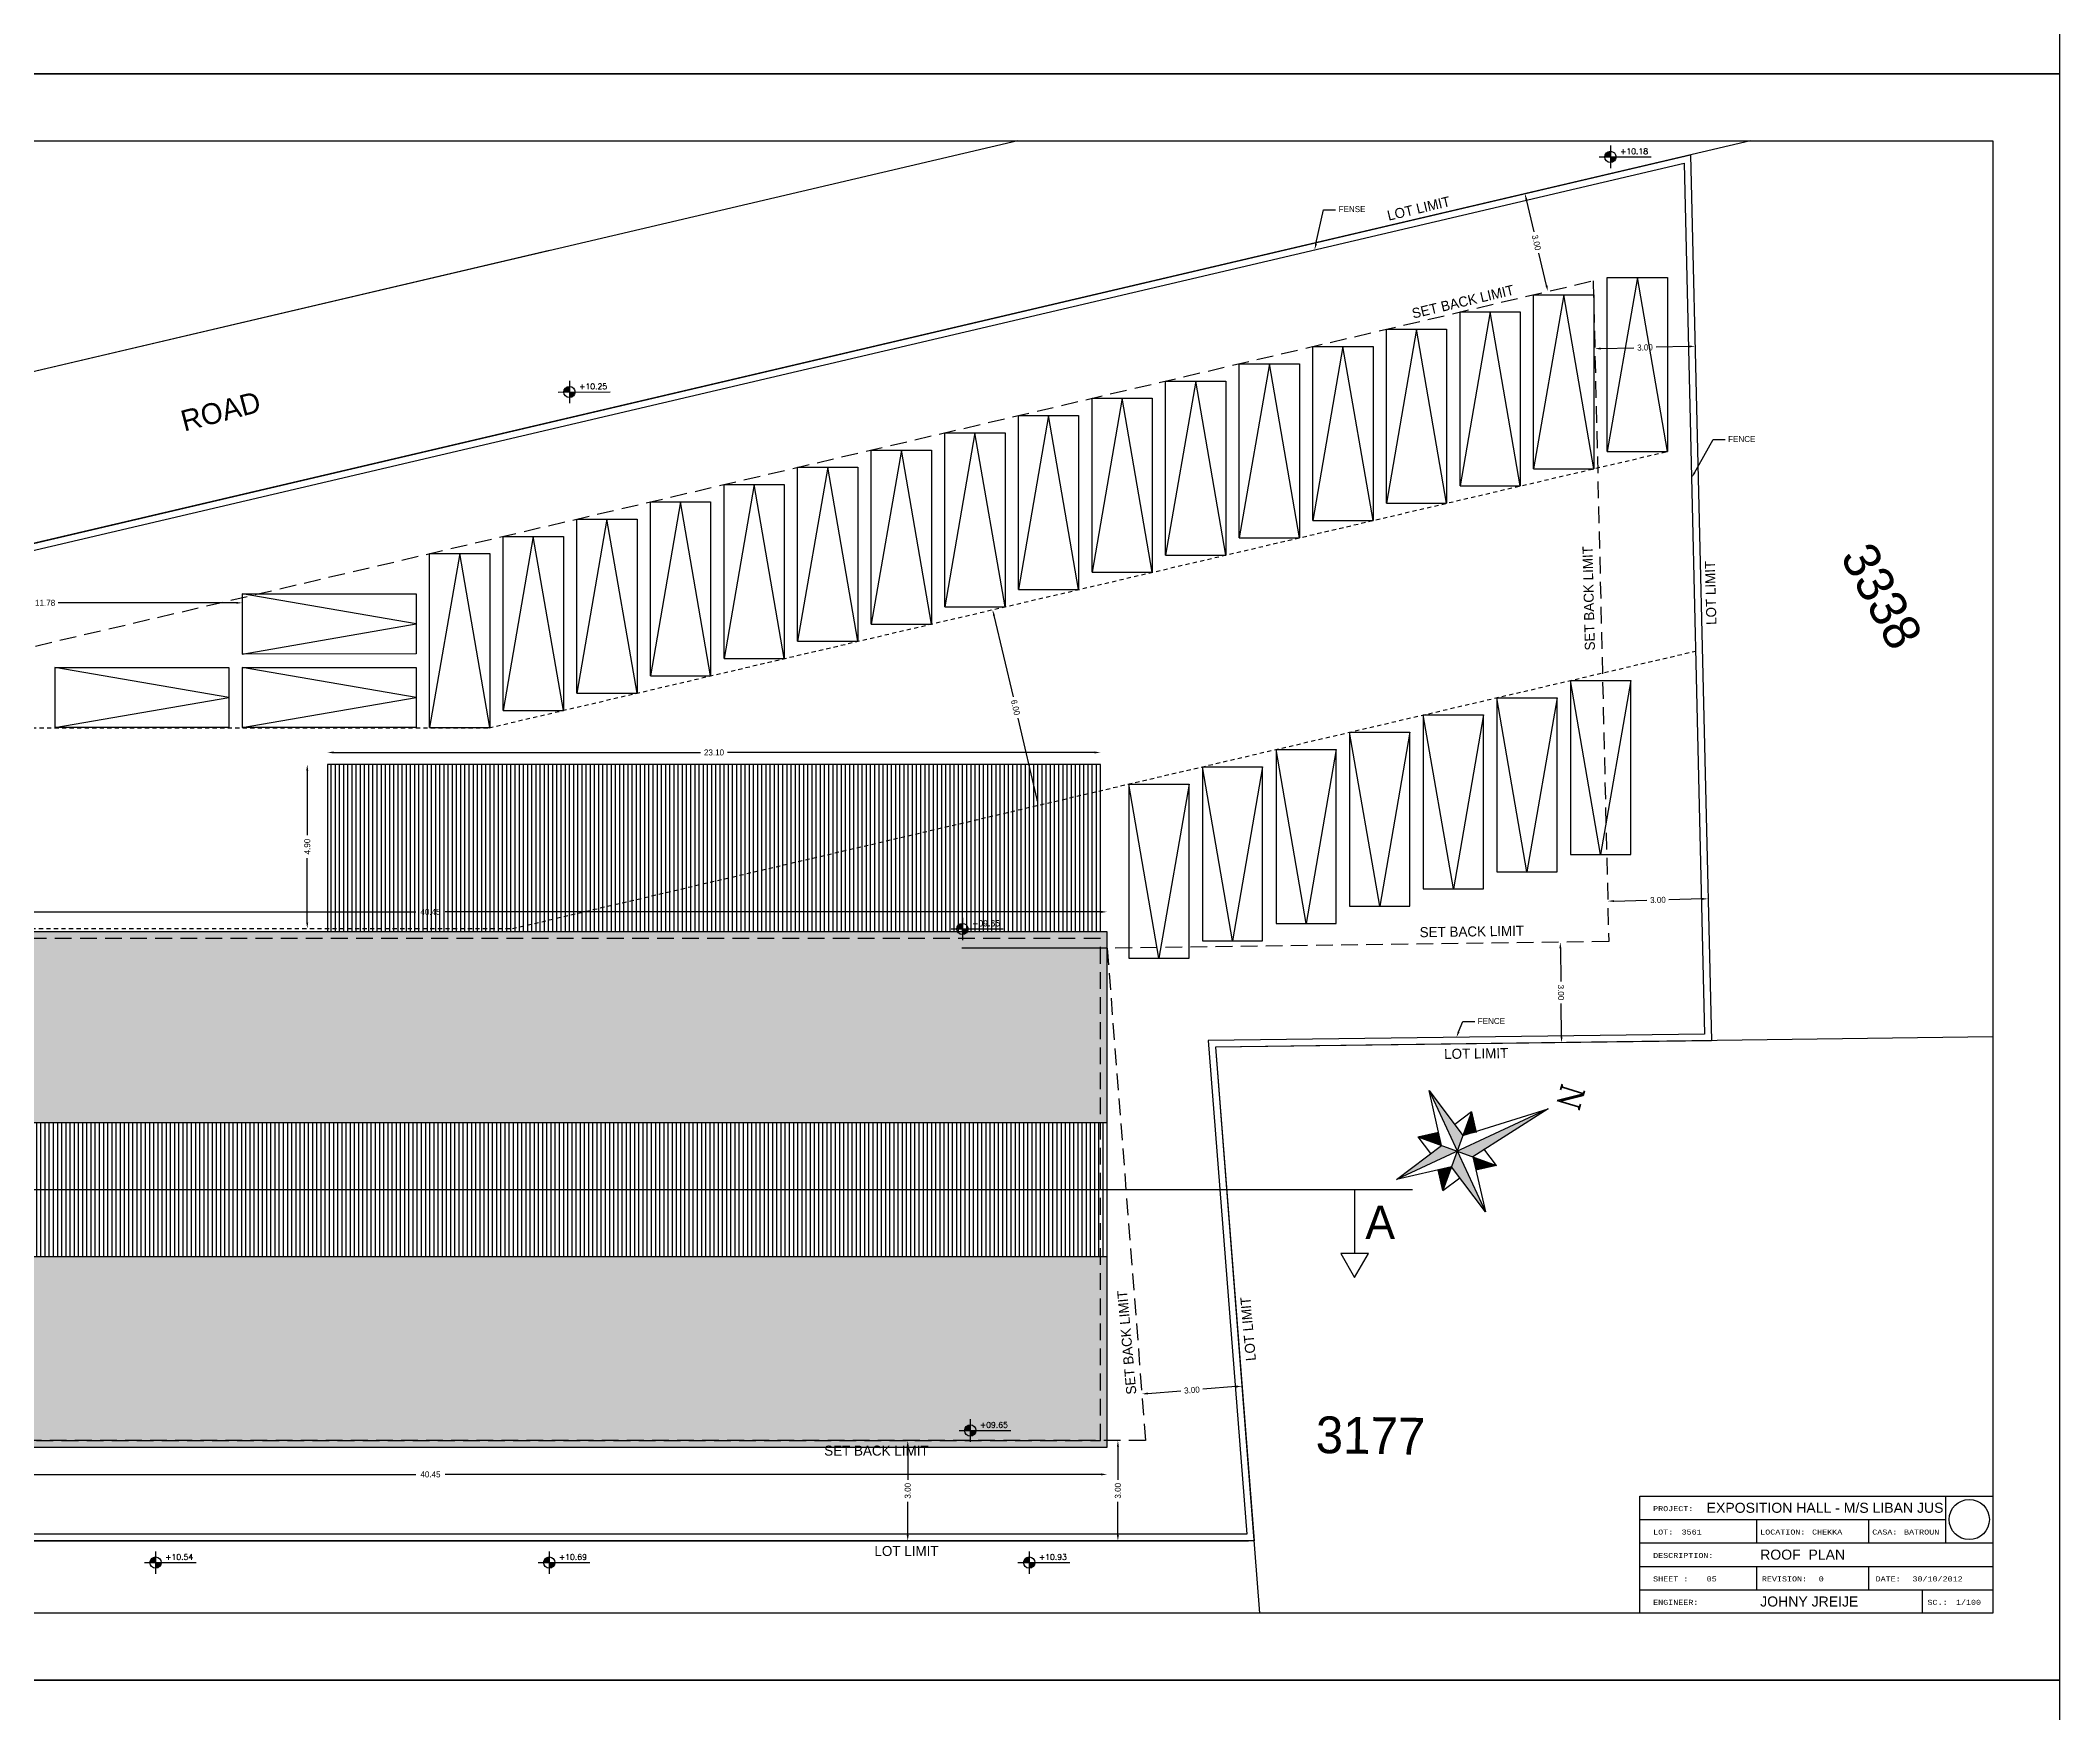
# Model space of a CAD drawing. Header units: metres. Extents: x -353217 to -351774, y -68080 to -67552.
# Drawn here: x -352463.6 to -352403.3, y -67984.9 to -67934.9 of the extents above; entities that cross this region are included whole.
import ezdxf
from ezdxf import colors
from ezdxf.entities.mleader import LeaderData, LeaderLine
from ezdxf.enums import TextEntityAlignment as Align
from ezdxf.math import Vec2, Vec3

# ---------------------------------------------------------------- set-up
doc = ezdxf.new("R2010")
doc.units = ezdxf.units.M
doc.header["$MEASUREMENT"] = 0
doc.header["$PDMODE"] = 2
doc.header["$PDSIZE"] = -0.6
doc.linetypes.add('DASHED', pattern=[0.75, 0.5, -0.25])
doc.linetypes.add('HIDDEN2', pattern=[0.1875, 0.125, -0.0625])
for name, color, linetype in [('A-dim', 4, 'Continuous'), ('A-edge', 1, 'Continuous'), ('A-HATCH', 9, 'Continuous'), ('A-levels', 4, 'Continuous'), ('A-TEXT', 6, 'Continuous'), ('A-walls', 5, 'Continuous'), ('axe', 9, 'HIDDEN2'), ('CADRE', 8, 'Continuous'), ('car', 7, 'Continuous'), ('CONTOUR', 4, 'Continuous'), ('Dim', 40, 'Continuous'), ('etage courant', 10, 'Continuous'), ('lot', 3, 'Continuous'), ('proj', 2, 'DASHED')]:
    doc.layers.add(name, color=color, linetype=linetype)
doc.styles.add('ROMANS', font='romans', dxfattribs={"height": 0.4})
doc.styles.add('ROMANT', font='romant', dxfattribs={"width": 0.75, "height": 3})
doc.styles.add('STYLE1', font='swissi.ttf', dxfattribs={"height": 0.3})
doc.styles.add('STYLE2', font='cour.ttf', dxfattribs={"height": 0.15})
doc.dimstyles.get("Standard").update_dxf_attribs({"dimtxt": 0.18, "dimasz": 0.18, "dimexe": 0.18, "dimexo": 0.0625, "dimgap": 0.09, "dimtad": 0, "dimzin": 0, "dimdsep": 46, "dimtxsty": 'Standard', "dimcen": 0.09, "dimse1": 1, "dimse2": 1, "dimadec": 0, "dimazin": 0, "dimtfac": 1, "dimtix": 1, "dimtofl": 0, "dimtmove": 0, "dimatfit": 3, "dimfxl": 1, "dimtolj": 1, "dimtzin": 0, "dimarcsym": 0})

# ---------------------------------------------------------------- blocks, each defined once
blk = doc.blocks.new('planlev')
h = blk.add_hatch(color=256)
h.paths.add_polyline_path([(0, 0.2, 0.414214), (-0.2, 0), (0, 0)])
h.paths.add_polyline_path([(0.2, 0), (0, 0), (0, -0.2, 0.414214)])
for p, q in [((-0.4, 0), (1.445, 0)), ((0, 0.4), (0, -0.4))]:
    blk.add_line(p, q)
blk.add_circle((0, 0), 0.2)
at = {"style": 'ROMANS'}
for tag, p in [('LEVEL-NOTATION', (0.345, 0.099)), ('FINISH', (0.345, -0.301))]:
    blk.add_attdef(tag, p, '', height=0.2, dxfattribs=at)
blk = doc.blocks.new('*D2')
at = {"layer": 'A-dim', "color": 0, "lineweight": -2, "transparency": 16777216}
for p, q in [((-352435.122, -67952.063), (-352434.553, -67954.488)), ((-352433.834, -67957.555), (-352434.403, -67955.13))]:
    blk.add_line(p, q, dxfattribs=at)
at = {"layer": 'A-dim', "color": 0, "transparency": 16777216}
for points in [[(-352435.093, -67952.057), (-352435.151, -67952.07), (-352435.163, -67951.888)], [(-352433.805, -67957.548), (-352433.864, -67957.561), (-352433.793, -67957.73)]]:
    blk.add_solid(points, dxfattribs=at)
at = {"layer": 'Defpoints', "color": 0, "transparency": 16777216}
for p in [(-352434.791, -67951.801), (-352433.793, -67957.73), (-352433.422, -67957.643)]:
    blk.add_point(p, dxfattribs=at)
at = {"layer": 'A-dim', "color": 0, "transparency": 16777216, "insert": (-352434.478, -67954.809), "char_height": 0.18, "attachment_point": 5, "rotation": 283.19475}
blk.add_mtext('\\A1;6.00', dxfattribs=at)
blk = doc.blocks.new('*D4')
at = {"color": 0, "lineweight": -2, "transparency": 16777216}
for p, q in [((-352469.196, -67951.683), (-352463.874, -67951.683)), ((-352457.772, -67951.683), (-352463.094, -67951.683))]:
    blk.add_line(p, q, dxfattribs=at)
at = {"color": 0, "transparency": 16777216}
for points in [[(-352469.196, -67951.653), (-352469.196, -67951.713), (-352469.376, -67951.683)], [(-352457.772, -67951.653), (-352457.772, -67951.713), (-352457.592, -67951.683)]]:
    blk.add_solid(points, dxfattribs=at)
at = {"layer": 'Defpoints', "color": 0, "transparency": 16777216}
for p in [(-352469.376, -67951.412), (-352469.376, -67951.683), (-352457.592, -67951.412)]:
    blk.add_point(p, dxfattribs=at)
at = {"color": 0, "transparency": 16777216, "insert": (-352463.484, -67951.683), "char_height": 0.18, "attachment_point": 5}
blk.add_mtext('\\A1;11.78', dxfattribs=at)
blk = doc.blocks.new('*D227')
at = {"layer": 'A-dim', "color": 0, "lineweight": -2, "transparency": 16777216}
for p, q in [((-352472.011, -67960.918), (-352452.401, -67960.918)), ((-352431.921, -67960.918), (-352451.531, -67960.918))]:
    blk.add_line(p, q, dxfattribs=at)
at = {"layer": 'A-dim', "color": 0, "transparency": 16777216}
for points in [[(-352472.011, -67960.888), (-352472.011, -67960.948), (-352472.191, -67960.918)], [(-352431.921, -67960.888), (-352431.921, -67960.948), (-352431.741, -67960.918)]]:
    blk.add_solid(points, dxfattribs=at)
at = {"layer": 'Defpoints', "color": 0, "transparency": 16777216}
for p in [(-352431.741, -67960.918), (-352472.191, -67961.516), (-352431.741, -67961.516)]:
    blk.add_point(p, dxfattribs=at)
at = {"layer": 'A-dim', "color": 0, "transparency": 16777216, "insert": (-352451.966, -67960.918), "char_height": 0.18, "attachment_point": 5}
blk.add_mtext('\\A1;40.45', dxfattribs=at)
blk = doc.blocks.new('*D228')
at = {"layer": 'A-dim', "color": 0, "lineweight": -2, "transparency": 16777216}
for p, q in [((-352455.649, -67956.696), (-352455.649, -67958.621)), ((-352455.649, -67961.236), (-352455.649, -67959.311))]:
    blk.add_line(p, q, dxfattribs=at)
at = {"layer": 'A-dim', "color": 0, "transparency": 16777216}
for points in [[(-352455.679, -67956.696), (-352455.619, -67956.696), (-352455.649, -67956.516)], [(-352455.679, -67961.236), (-352455.619, -67961.236), (-352455.649, -67961.416)]]:
    blk.add_solid(points, dxfattribs=at)
at = {"layer": 'Defpoints', "color": 0, "transparency": 16777216}
for p in [(-352455.649, -67956.516), (-352455.041, -67956.516), (-352455.041, -67961.416)]:
    blk.add_point(p, dxfattribs=at)
at = {"layer": 'A-dim', "color": 0, "transparency": 16777216, "insert": (-352455.649, -67958.966), "char_height": 0.18, "attachment_point": 5, "rotation": 90}
blk.add_mtext('\\A1;4.90', dxfattribs=at)
blk = doc.blocks.new('*D229')
at = {"layer": 'A-dim', "color": 0, "lineweight": -2, "transparency": 16777216}
for p, q in [((-352454.861, -67956.154), (-352443.896, -67956.154)), ((-352432.121, -67956.154), (-352443.086, -67956.154))]:
    blk.add_line(p, q, dxfattribs=at)
at = {"layer": 'A-dim', "color": 0, "transparency": 16777216}
for points in [[(-352454.861, -67956.124), (-352454.861, -67956.184), (-352455.041, -67956.154)], [(-352432.121, -67956.124), (-352432.121, -67956.184), (-352431.941, -67956.154)]]:
    blk.add_solid(points, dxfattribs=at)
at = {"layer": 'Defpoints', "color": 0, "transparency": 16777216}
for p in [(-352431.941, -67956.154), (-352455.041, -67956.516), (-352431.941, -67956.516)]:
    blk.add_point(p, dxfattribs=at)
at = {"layer": 'A-dim', "color": 0, "transparency": 16777216, "insert": (-352443.491, -67956.154), "char_height": 0.18, "attachment_point": 5}
blk.add_mtext('\\A1;23.10', dxfattribs=at)
blk = doc.blocks.new('*D231')
at = {"layer": 'A-dim', "color": 0, "lineweight": -2, "transparency": 16777216}
for p, q in [((-352472.011, -67977.728), (-352452.401, -67977.728)), ((-352431.921, -67977.728), (-352451.531, -67977.728))]:
    blk.add_line(p, q, dxfattribs=at)
at = {"layer": 'A-dim', "color": 0, "transparency": 16777216}
for points in [[(-352472.011, -67977.698), (-352472.011, -67977.758), (-352472.191, -67977.728)], [(-352431.921, -67977.698), (-352431.921, -67977.758), (-352431.741, -67977.728)]]:
    blk.add_solid(points, dxfattribs=at)
at = {"layer": 'Defpoints', "color": 0, "transparency": 16777216}
for p in [(-352472.191, -67976.916), (-352431.741, -67976.916), (-352431.741, -67977.728)]:
    blk.add_point(p, dxfattribs=at)
at = {"layer": 'A-dim', "color": 0, "transparency": 16777216, "insert": (-352451.966, -67977.728), "char_height": 0.18, "attachment_point": 5}
blk.add_mtext('\\A1;40.45', dxfattribs=at)
blk = doc.blocks.new('*D238')
at = {"layer": 'A-dim', "color": 0, "lineweight": -2, "transparency": 16777216}
for p, q in [((-352431.418, -67976.896), (-352431.418, -67977.886)), ((-352431.418, -67979.536), (-352431.418, -67978.546))]:
    blk.add_line(p, q, dxfattribs=at)
at = {"layer": 'A-dim', "color": 0, "transparency": 16777216}
for points in [[(-352431.448, -67976.896), (-352431.388, -67976.896), (-352431.418, -67976.716)], [(-352431.448, -67979.536), (-352431.388, -67979.536), (-352431.418, -67979.716)]]:
    blk.add_solid(points, dxfattribs=at)
at = {"layer": 'Defpoints', "color": 0, "transparency": 16777216}
for p in [(-352430.592, -67976.716), (-352431.418, -67979.716), (-352430.592, -67979.716)]:
    blk.add_point(p, dxfattribs=at)
at = {"layer": 'A-dim', "color": 0, "transparency": 16777216, "insert": (-352431.418, -67978.216), "char_height": 0.18, "attachment_point": 5, "rotation": 90}
blk.add_mtext('\\A1;3.00', dxfattribs=at)
blk = doc.blocks.new('*D239')
at = {"layer": 'A-dim', "color": 0, "lineweight": -2, "transparency": 16777216}
for p, q in [((-352430.522, -67975.31), (-352429.535, -67975.233)), ((-352427.89, -67975.104), (-352428.877, -67975.181))]:
    blk.add_line(p, q, dxfattribs=at)
at = {"layer": 'A-dim', "color": 0, "transparency": 16777216}
for points in [[(-352430.524, -67975.28), (-352430.519, -67975.34), (-352430.701, -67975.324)], [(-352427.892, -67975.075), (-352427.887, -67975.134), (-352427.71, -67975.09)]]:
    blk.add_solid(points, dxfattribs=at)
at = {"layer": 'Defpoints', "color": 0, "transparency": 16777216}
for p in [(-352427.71, -67975.09), (-352430.592, -67976.716), (-352427.602, -67976.483)]:
    blk.add_point(p, dxfattribs=at)
at = {"layer": 'A-dim', "color": 0, "transparency": 16777216, "insert": (-352429.206, -67975.207), "char_height": 0.18, "attachment_point": 5, "rotation": 4.46254}
blk.add_mtext('\\A1;3.00', dxfattribs=at)
blk = doc.blocks.new('*D240')
at = {"layer": 'A-dim', "color": 0, "lineweight": -2, "transparency": 16777216}
for p, q in [((-352418.193, -67962.006), (-352418.18, -67962.996)), ((-352418.158, -67964.646), (-352418.171, -67963.656))]:
    blk.add_line(p, q, dxfattribs=at)
at = {"layer": 'A-dim', "color": 0, "transparency": 16777216}
for points in [[(-352418.163, -67962.006), (-352418.223, -67962.006), (-352418.195, -67961.826)], [(-352418.128, -67964.645), (-352418.188, -67964.646), (-352418.156, -67964.826)]]:
    blk.add_solid(points, dxfattribs=at)
at = {"layer": 'Defpoints', "color": 0, "transparency": 16777216}
for p in [(-352416.747, -67961.807), (-352418.156, -67964.826), (-352416.708, -67964.807)]:
    blk.add_point(p, dxfattribs=at)
at = {"layer": 'A-dim', "color": 0, "transparency": 16777216, "insert": (-352418.175, -67963.326), "char_height": 0.18, "attachment_point": 5, "rotation": 270.7551}
blk.add_mtext('\\A1;3.00', dxfattribs=at)
blk = doc.blocks.new('*D241')
at = {"layer": 'A-dim', "color": 0, "lineweight": -2, "transparency": 16777216}
for p, q in [((-352416.596, -67960.593), (-352415.606, -67960.57)), ((-352413.956, -67960.531), (-352414.946, -67960.554))]:
    blk.add_line(p, q, dxfattribs=at)
at = {"layer": 'A-dim', "color": 0, "transparency": 16777216}
for points in [[(-352416.596, -67960.563), (-352416.595, -67960.623), (-352416.776, -67960.597)], [(-352413.957, -67960.501), (-352413.956, -67960.561), (-352413.776, -67960.527)]]:
    blk.add_solid(points, dxfattribs=at)
at = {"layer": 'Defpoints', "color": 0, "transparency": 16777216}
for p in [(-352413.776, -67960.527), (-352416.747, -67961.807), (-352413.748, -67961.736)]:
    blk.add_point(p, dxfattribs=at)
at = {"layer": 'A-dim', "color": 0, "transparency": 16777216, "insert": (-352415.276, -67960.562), "char_height": 0.18, "attachment_point": 5, "rotation": 1.34439}
blk.add_mtext('\\A1;3.00', dxfattribs=at)
blk = doc.blocks.new('*D242')
at = {"layer": 'A-dim', "color": 0, "lineweight": -2, "transparency": 16777216}
for p, q in [((-352419.21, -67939.632), (-352418.984, -67940.594)), ((-352418.608, -67942.2), (-352418.833, -67941.237))]:
    blk.add_line(p, q, dxfattribs=at)
at = {"layer": 'A-dim', "color": 0, "transparency": 16777216}
for points in [[(-352419.18, -67939.625), (-352419.239, -67939.639), (-352419.251, -67939.456)], [(-352418.578, -67942.193), (-352418.637, -67942.207), (-352418.567, -67942.375)]]:
    blk.add_solid(points, dxfattribs=at)
at = {"layer": 'Defpoints', "color": 0, "transparency": 16777216}
for p in [(-352417.895, -67939.139), (-352419.251, -67939.456), (-352417.211, -67942.057)]:
    blk.add_point(p, dxfattribs=at)
at = {"layer": 'A-dim', "color": 0, "transparency": 16777216, "insert": (-352418.909, -67940.916), "char_height": 0.18, "attachment_point": 5, "rotation": 283.19276}
blk.add_mtext('\\A1;3.00', dxfattribs=at)
blk = doc.blocks.new('*D243')
at = {"layer": 'A-dim', "color": 0, "lineweight": -2, "transparency": 16777216}
for p, q in [((-352416.983, -67944.083), (-352415.993, -67944.06)), ((-352414.344, -67944.021), (-352415.334, -67944.044))]:
    blk.add_line(p, q, dxfattribs=at)
at = {"layer": 'A-dim', "color": 0, "transparency": 16777216}
for points in [[(-352416.984, -67944.053), (-352416.982, -67944.113), (-352417.163, -67944.087)], [(-352414.345, -67943.991), (-352414.343, -67944.051), (-352414.164, -67944.017)]]:
    blk.add_solid(points, dxfattribs=at)
at = {"layer": 'Defpoints', "color": 0, "transparency": 16777216}
for p in [(-352417.211, -67942.057), (-352414.211, -67941.987), (-352414.164, -67944.017)]:
    blk.add_point(p, dxfattribs=at)
at = {"layer": 'A-dim', "color": 0, "transparency": 16777216, "insert": (-352415.663, -67944.052), "char_height": 0.18, "attachment_point": 5, "rotation": 1.34439}
blk.add_mtext('\\A1;3.00', dxfattribs=at)
blk = doc.blocks.new('*D245')
at = {"layer": 'A-dim', "color": 0, "lineweight": -2, "transparency": 16777216}
for p, q in [((-352437.7, -67976.896), (-352437.7, -67977.886)), ((-352437.7, -67979.536), (-352437.7, -67978.546))]:
    blk.add_line(p, q, dxfattribs=at)
at = {"layer": 'A-dim', "color": 0, "transparency": 16777216}
for points in [[(-352437.73, -67976.896), (-352437.67, -67976.896), (-352437.7, -67976.716)], [(-352437.73, -67979.536), (-352437.67, -67979.536), (-352437.7, -67979.716)]]:
    blk.add_solid(points, dxfattribs=at)
at = {"layer": 'Defpoints', "color": 0, "transparency": 16777216}
for p in [(-352437.591, -67976.716), (-352437.7, -67979.716), (-352437.591, -67979.716)]:
    blk.add_point(p, dxfattribs=at)
at = {"layer": 'A-dim', "color": 0, "transparency": 16777216, "insert": (-352437.7, -67978.216), "char_height": 0.18, "attachment_point": 5, "rotation": 90}
blk.add_mtext('\\A1;3.00', dxfattribs=at)

msp = doc.modelspace()

# ---------------------------------------------------------------- hatches: boundary and pattern name
at = {"layer": 'A-HATCH'}
h = msp.add_hatch(dxfattribs=at)
h.set_pattern_fill('LINE', color=256, angle=270, style=0)
h.set_pattern_definition([(270, (-352466.68375, -67969.2164), (0.125, -2e-17), [])])
h.paths.add_polyline_path([(-352455.0406036, -67961.5163974), (-352431.9406036, -67961.5163974), (-352431.9406036, -67956.5163974), (-352455.0406036, -67956.5163974)])
h = msp.add_hatch(dxfattribs=at)
h.set_pattern_fill('AR-RSHKE', color=256, scale=0.05, style=0)
h.set_pattern_definition([(0, (-352466.68375, -67969.2164), (1.275, -0.6), [0.3, -0.25, 0.35, -0.15, 0.45, -0.2]), (0, (-352466.38375, -67969.2414), (1.275, -0.6), [0.25, -0.95, 0.2, -0.3]), (0, (-352465.78375, -67969.1789), (1.275, -0.6), [0.15, -1.55]), (270, (-352466.68375, -67969.2164), (-0.425, -0.6), [0.575, -1.825]), (270, (-352466.38375, -67969.2164), (-0.425, -0.6), [0.5625, -1.8375]), (270, (-352466.13375, -67969.2164), (-0.425, -0.6), [0.525, -1.875]), (270, (-352465.78375, -67969.1789), (-0.425, -0.6), [0.575, -1.825]), (270, (-352465.63375, -67969.1789), (-0.425, -0.6), [0.575, -1.825]), (270, (-352465.18375, -67969.2164), (-0.425, -0.6), [0.55, -1.85])])
h.paths.add_polyline_path([(-352472.1906036, -67967.2163974), (-352431.7406036, -67967.2163974), (-352431.7406036, -67961.5163974), (-352472.1906036, -67961.5163974)])
h = msp.add_hatch(dxfattribs=at)
h.set_pattern_fill('LINE', color=256, angle=270, style=0)
h.set_pattern_definition([(270, (-352466.48375, -67978.9164), (0.125, -2e-17), [])])
h.paths.add_polyline_path([(-352472.1906036, -67971.2163974), (-352431.7406036, -67971.2163974), (-352431.7406036, -67967.2163974), (-352472.1906036, -67967.2163974)])
h = msp.add_hatch(dxfattribs=at)
h.set_pattern_fill('AR-RSHKE', color=256, scale=0.05, style=0)
h.set_pattern_definition([(0, (-352466.68375, -67969.2164), (1.275, 0.6), [0.3, -0.25, 0.35, -0.15, 0.45, -0.2]), (0, (-352466.38375, -67969.1914), (1.275, 0.6), [0.25, -0.95, 0.2, -0.3]), (0, (-352465.78375, -67969.2539), (1.275, 0.6), [0.15, -1.55]), (90, (-352466.68375, -67969.2164), (-0.425, 0.6), [0.575, -1.825]), (90, (-352466.38375, -67969.2164), (-0.425, 0.6), [0.5625, -1.8375]), (90, (-352466.13375, -67969.2164), (-0.425, 0.6), [0.525, -1.875]), (90, (-352465.78375, -67969.2539), (-0.425, 0.6), [0.575, -1.825]), (90, (-352465.63375, -67969.2539), (-0.425, 0.6), [0.575, -1.825]), (90, (-352465.18375, -67969.2164), (-0.425, 0.6), [0.55, -1.85])])
h.paths.add_polyline_path([(-352431.7406036, -67971.2163974), (-352472.1906036, -67971.2163974), (-352472.1906036, -67976.9163974), (-352431.7406036, -67976.9163974)])

# ---------------------------------------------------------------- linework, layer by layer
for p, q in [((-352434.413589, -67937.8752964), (-352494.2698072, -67951.9064706)), ((-352412.5056638, -67937.8752964), (-352479.9842414, -67953.6932632)), ((-352414.2981196, -67938.2954743), (-352413.6768847, -67964.7666391)), ((-352448.4042372, -67941.1549093), (-352480.1273072, -67948.5912614)), ((-352431.7406036, -67962.0044534), (-352436.0874678, -67962.0044534)), ((-352405.2698072, -67964.6562714), (-352428.500662, -67964.9620125)), ((-352428.500662, -67964.9620125), (-352427.180685, -67981.8752964)), ((-352479.1960723, -67979.7163974), (-352427.5158223, -67979.7163974))]:
    msp.add_line(p, q)
at = {"layer": 'A-edge'}
for p, q in [((-352472.1906036, -67967.2163974), (-352431.7406036, -67967.2163974)), ((-352472.1906036, -67969.2163974), (-352431.7406036, -67969.2163974)), ((-352472.1906036, -67971.2163974), (-352431.7406036, -67971.2163974))]:
    msp.add_line(p, q, dxfattribs=at)
msp.add_lwpolyline([(-352431.9406036, -67961.5163974), (-352431.9406036, -67956.5163974), (-352455.0406036, -67956.5163974), (-352455.0406036, -67961.5163974)], dxfattribs=at)
msp.add_lwpolyline([(-352472.1906036, -67976.9163974), (-352431.7406036, -67976.9163974), (-352431.7406036, -67961.5163974), (-352472.1906036, -67961.5163974)], close=True, dxfattribs=at)
at = {"layer": 'A-TEXT'}
for p, q in [((-352422.1175387, -67966.2549795), (-352420.4329588, -67969.8829529)), ((-352421.7448165, -67967.8971929), (-352422.1175387, -67966.2549795)), ((-352422.1175387, -67966.2549795), (-352421.1034754, -67967.5993984)), ((-352418.5542687, -67966.8055313), (-352423.0892354, -67968.9112562)), ((-352420.8458154, -67966.8950467), (-352421.7046821, -67969.2428857)), ((-352420.8458154, -67966.8950467), (-352421.3486641, -67967.2743336)), ((-352421.1034754, -67967.5993984), (-352418.5542687, -67966.8055313)), ((-352420.8458154, -67966.8950467), (-352420.7064073, -67967.5092785)), ((-352418.5542687, -67966.8055313), (-352420.8056809, -67968.2407395)), ((-352422.4491682, -67967.6395329), (-352421.8349364, -67967.5001248)), ((-352422.4491682, -67967.6395329), (-352420.1013292, -67968.4983995)), ((-352422.4491682, -67967.6395329), (-352422.0698814, -67968.1423816)), ((-352423.0892354, -67968.9112562), (-352421.7448165, -67967.8971929)), ((-352420.8056809, -67968.2407395), (-352420.4329588, -67969.8829529)), ((-352420.1013292, -67968.4983995), (-352420.4806161, -67967.9955508)), ((-352421.4470221, -67968.538534), (-352423.0892354, -67968.9112562)), ((-352421.7046821, -67969.2428857), (-352421.8440901, -67968.6286539)), ((-352421.7046821, -67969.2428857), (-352421.2018333, -67968.8635989)), ((-352420.4329588, -67969.8829529), (-352421.4470221, -67968.538534)), ((-352420.1013292, -67968.4983995), (-352420.715561, -67968.6378076))]:
    msp.add_line(p, q, dxfattribs=at)
for points in [[(-352421.1034754, -67967.5993984), (-352422.1175387, -67966.2549795), (-352421.2752487, -67968.0689662)], [(-352420.8056809, -67968.2407395), (-352421.2752487, -67968.0689662), (-352418.5542687, -67966.8055313)], [(-352420.8458154, -67966.8950467), (-352421.1034754, -67967.5993984), (-352420.7064073, -67967.5092785)], [(-352422.4491682, -67967.6395329), (-352421.7448165, -67967.8971929), (-352421.8349364, -67967.5001248)], [(-352421.7448165, -67967.8971929), (-352423.0892354, -67968.9112562), (-352421.2752487, -67968.0689662)], [(-352420.4329588, -67969.8829529), (-352421.4470221, -67968.538534), (-352421.2752487, -67968.0689662)], [(-352420.1013292, -67968.4983995), (-352420.8056809, -67968.2407395), (-352420.715561, -67968.6378076)], [(-352421.7046821, -67969.2428857), (-352421.4470221, -67968.538534), (-352421.8440901, -67968.6286539)]]:
    msp.add_solid(points, dxfattribs=at)
at = {"layer": 'A-walls'}
for p, q in [((-352484.2068946, -67969.2163974), (-352422.6129822, -67969.2163974)), ((-352424.3441649, -67969.2163974), (-352424.3441649, -67971.127013))]:
    msp.add_line(p, q, dxfattribs=at)
msp.add_lwpolyline([(-352479.7652508, -67954.3676991), (-352479.7797468, -67953.8507424), (-352414.4923415, -67938.5440272), (-352413.8815705, -67964.5693195), (-352428.7166581, -67964.7648419), (-352427.5653906, -67979.5163974), (-352479.0600533, -67979.5163974), (-352479.6250452, -67959.3676991)], dxfattribs=at)
msp.add_lwpolyline([(-352424.3441649, -67971.8409223), (-352423.9319891, -67971.127013), (-352424.7563406, -67971.127013)], close=True, dxfattribs=at)
at = {"layer": 'axe'}
for points in [[(-352479.7797468, -67953.8507424), (-352473.1017922, -67955.4163974), (-352450.2116314, -67955.4163974), (-352414.991215, -67947.1589259)], [(-352479.6057944, -67960.0542222), (-352473.7957375, -67961.4163974), (-352449.5176861, -67961.4163974), (-352414.1501632, -67953.1244366)]]:
    msp.add_lwpolyline(points, dxfattribs=at)
at = {"layer": 'CADRE', "color": 6}
for p, q in [((-352415.8198491, -67981.8752964), (-352415.8198491, -67978.3752964)), ((-352415.8198491, -67978.3752964), (-352405.2698072, -67978.3752964)), ((-352406.6698491, -67979.7752964), (-352406.6698491, -67978.3752964)), ((-352415.8198491, -67979.0752964), (-352406.6698491, -67979.0752964)), ((-352412.3198072, -67979.7752964), (-352412.3198072, -67979.0752964)), ((-352408.9698072, -67979.7752964), (-352408.9698072, -67979.0752964)), ((-352415.8198491, -67979.7752964), (-352405.2698072, -67979.7752964)), ((-352415.8198491, -67980.4752964), (-352405.2698072, -67980.4752964)), ((-352412.3198072, -67981.1752964), (-352412.3198072, -67980.4752964)), ((-352408.9698072, -67981.1752964), (-352408.9698072, -67980.4752964)), ((-352415.8198491, -67981.1752964), (-352405.2698072, -67981.1752964)), ((-352407.3698072, -67981.8752964), (-352407.3698072, -67981.1752964))]:
    msp.add_line(p, q, dxfattribs=at)
at = {"layer": 'car'}
for points in [[(-352416.791215, -67947.1589259), (-352416.791215, -67941.9589259), (-352414.991215, -67941.9589259), (-352414.991215, -67947.1589259), (-352415.891215, -67941.9589259), (-352416.791215, -67947.1589259), (-352414.991215, -67947.1589259)], [(-352418.991215, -67947.6747187), (-352418.991215, -67942.4747187), (-352417.191215, -67942.4747187), (-352417.191215, -67947.6747187), (-352418.091215, -67942.4747187), (-352418.991215, -67947.6747187), (-352417.191215, -67947.6747187)], [(-352423.391215, -67948.7063043), (-352423.391215, -67943.5063043), (-352421.591215, -67943.5063043), (-352421.591215, -67948.7063043), (-352422.491215, -67943.5063043), (-352423.391215, -67948.7063043), (-352421.591215, -67948.7063043)], [(-352421.191215, -67948.1905115), (-352421.191215, -67942.9905115), (-352419.391215, -67942.9905115), (-352419.391215, -67948.1905115), (-352420.291215, -67942.9905115), (-352421.191215, -67948.1905115), (-352419.391215, -67948.1905115)], [(-352425.591215, -67949.2220971), (-352425.591215, -67944.0220971), (-352423.791215, -67944.0220971), (-352423.791215, -67949.2220971), (-352424.691215, -67944.0220971), (-352425.591215, -67949.2220971), (-352423.791215, -67949.2220971)], [(-352427.791215, -67949.7378899), (-352427.791215, -67944.5378899), (-352425.991215, -67944.5378899), (-352425.991215, -67949.7378899), (-352426.891215, -67944.5378899), (-352427.791215, -67949.7378899), (-352425.991215, -67949.7378899)], [(-352429.991215, -67950.2536827), (-352429.991215, -67945.0536827), (-352428.191215, -67945.0536827), (-352428.191215, -67950.2536827), (-352429.091215, -67945.0536827), (-352429.991215, -67950.2536827), (-352428.191215, -67950.2536827)], [(-352432.191215, -67950.7694755), (-352432.191215, -67945.5694755), (-352430.391215, -67945.5694755), (-352430.391215, -67950.7694755), (-352431.291215, -67945.5694755), (-352432.191215, -67950.7694755), (-352430.391215, -67950.7694755)], [(-352434.391215, -67951.2852683), (-352434.391215, -67946.0852683), (-352432.591215, -67946.0852683), (-352432.591215, -67951.2852683), (-352433.491215, -67946.0852683), (-352434.391215, -67951.2852683), (-352432.591215, -67951.2852683)], [(-352438.791215, -67952.3168539), (-352438.791215, -67947.1168539), (-352436.991215, -67947.1168539), (-352436.991215, -67952.3168539), (-352437.891215, -67947.1168539), (-352438.791215, -67952.3168539), (-352436.991215, -67952.3168539)], [(-352436.591215, -67951.8010611), (-352436.591215, -67946.6010611), (-352434.791215, -67946.6010611), (-352434.791215, -67951.8010611), (-352435.691215, -67946.6010611), (-352436.591215, -67951.8010611), (-352434.791215, -67951.8010611)], [(-352440.991215, -67952.8326467), (-352440.991215, -67947.6326467), (-352439.191215, -67947.6326467), (-352439.191215, -67952.8326467), (-352440.091215, -67947.6326467), (-352440.991215, -67952.8326467), (-352439.191215, -67952.8326467)], [(-352443.191215, -67953.3484395), (-352443.191215, -67948.1484395), (-352441.391215, -67948.1484395), (-352441.391215, -67953.3484395), (-352442.291215, -67948.1484395), (-352443.191215, -67953.3484395), (-352441.391215, -67953.3484395)], [(-352445.391215, -67953.8642323), (-352445.391215, -67948.6642323), (-352443.591215, -67948.6642323), (-352443.591215, -67953.8642323), (-352444.491215, -67948.6642323), (-352445.391215, -67953.8642323), (-352443.591215, -67953.8642323)], [(-352447.591215, -67954.3800251), (-352447.591215, -67949.1800251), (-352445.791215, -67949.1800251), (-352445.791215, -67954.3800251), (-352446.691215, -67949.1800251), (-352447.591215, -67954.3800251), (-352445.791215, -67954.3800251)], [(-352449.791215, -67954.8958179), (-352449.791215, -67949.6958179), (-352447.991215, -67949.6958179), (-352447.991215, -67954.8958179), (-352448.891215, -67949.6958179), (-352449.791215, -67954.8958179), (-352447.991215, -67954.8958179)], [(-352451.991215, -67955.4116107), (-352451.991215, -67950.2116107), (-352450.191215, -67950.2116107), (-352450.191215, -67955.4116107), (-352451.091215, -67950.2116107), (-352451.991215, -67955.4116107), (-352450.191215, -67955.4116107)], [(-352457.5916232, -67951.4116108), (-352452.3916234, -67951.4104317), (-352452.3912152, -67953.2104317), (-352457.5912151, -67953.2116107), (-352452.3914193, -67952.3104317), (-352457.5916232, -67951.4116108), (-352457.5912151, -67953.2116107)], [(-352463.1916234, -67953.6116108), (-352457.9916235, -67953.6104317), (-352457.9912154, -67955.4104317), (-352463.1912152, -67955.4116107), (-352457.9914194, -67954.5104317), (-352463.1916234, -67953.6116108), (-352463.1912152, -67955.4116107)], [(-352457.5916232, -67953.6116108), (-352452.3916234, -67953.6104317), (-352452.3912152, -67955.4104317), (-352457.5912151, -67955.4116107), (-352452.3914193, -67954.5104317), (-352457.5916232, -67953.6116108), (-352457.5912151, -67955.4116107)], [(-352417.891215, -67954.001531), (-352417.891215, -67959.201531), (-352416.091215, -67959.201531), (-352416.091215, -67954.001531), (-352416.991215, -67959.201531), (-352417.891215, -67954.001531), (-352416.091215, -67954.001531)], [(-352420.091215, -67954.5173238), (-352420.091215, -67959.7173238), (-352418.291215, -67959.7173238), (-352418.291215, -67954.5173238), (-352419.191215, -67959.7173238), (-352420.091215, -67954.5173238), (-352418.291215, -67954.5173238)], [(-352424.491215, -67955.5489094), (-352424.491215, -67960.7489094), (-352422.691215, -67960.7489094), (-352422.691215, -67955.5489094), (-352423.591215, -67960.7489094), (-352424.491215, -67955.5489094), (-352422.691215, -67955.5489094)], [(-352422.291215, -67955.0331166), (-352422.291215, -67960.2331166), (-352420.491215, -67960.2331166), (-352420.491215, -67955.0331166), (-352421.391215, -67960.2331166), (-352422.291215, -67955.0331166), (-352420.491215, -67955.0331166)], [(-352426.691215, -67956.0647022), (-352426.691215, -67961.2647022), (-352424.891215, -67961.2647022), (-352424.891215, -67956.0647022), (-352425.791215, -67961.2647022), (-352426.691215, -67956.0647022), (-352424.891215, -67956.0647022)], [(-352428.891215, -67956.580495), (-352428.891215, -67961.780495), (-352427.091215, -67961.780495), (-352427.091215, -67956.580495), (-352427.991215, -67961.780495), (-352428.891215, -67956.580495), (-352427.091215, -67956.580495)], [(-352431.091215, -67957.0962878), (-352431.091215, -67962.2962878), (-352429.291215, -67962.2962878), (-352429.291215, -67957.0962878), (-352430.191215, -67962.2962878), (-352431.091215, -67957.0962878), (-352429.291215, -67957.0962878)]]:
    msp.add_lwpolyline(points, dxfattribs=at)
at = {"layer": 'CONTOUR'}
msp.add_circle((-352405.9698491, -67979.0752964), 0.6, dxfattribs=at)
at = {"layer": 'Dim'}
for points in [[(-352496.2698072, -67887.8752964), (-352403.2698072, -67887.8752964), (-352403.2698072, -67935.8752964), (-352496.2698072, -67935.8752964)], [(-352496.2698072, -67935.8752964), (-352403.2698072, -67935.8752964), (-352403.2698072, -67983.8752964), (-352496.2698072, -67983.8752964)], [(-352494.2698072, -67937.8752964), (-352405.2698072, -67937.8752964), (-352405.2698072, -67981.8752964), (-352494.2698072, -67981.8752964)], [(-352496.2698072, -67983.8752964), (-352403.2698072, -67983.8752964), (-352403.2698072, -68031.8752964), (-352496.2698072, -68031.8752964)]]:
    msp.add_lwpolyline(points, close=True, dxfattribs=at)
at = {"layer": 'lot'}
msp.add_lwpolyline([(-352479.9842414, -67953.6932632), (-352414.2981757, -67938.2930815), (-352413.6768847, -67964.7666391), (-352428.500662, -67964.9620125), (-352427.3491737, -67979.7163974), (-352479.2545236, -67979.7163974), (-352479.9842414, -67953.6932632)], dxfattribs=at)
at = {"layer": 'lot', "linetype": 'DASHED'}
msp.add_lwpolyline([(-352476.9168237, -67956.0554514), (-352417.2106625, -67942.0572659), (-352416.7471723, -67961.8068441), (-352431.7406036, -67962.0044534), (-352430.5924275, -67976.7163974), (-352476.3374678, -67976.7163974)], close=True, dxfattribs=at)
at = {"layer": 'proj'}
msp.add_lwpolyline([(-352471.9906036, -67976.7163974), (-352431.9406036, -67976.7163974), (-352431.9406036, -67961.7163974), (-352471.9906036, -67961.7163974)], close=True, dxfattribs=at)

# ---------------------------------------------------------------- block references
at = {"layer": 'A-levels'}
ref = msp.add_blockref('planlev', (-352416.6961747, -67938.3563833), dxfattribs=dict(at, xscale=0.8399999999811083, yscale=0.8400000266188385, zscale=0.8399999999811083, rotation=0.01238904898646651))
ref.add_attrib('LEVEL-NOTATION', '+10.18', (-352416.4063224, -67938.2734597), dxfattribs={"height": 0.168, "rotation": 0.012389051, "style": 'ROMANS'})
ref = msp.add_blockref('planlev', (-352447.8103809, -67945.3823706), dxfattribs=dict(at, xscale=0.8399999999811083, yscale=0.8400000266188385, zscale=0.8399999999811083, rotation=0.01238904898646651))
ref.add_attrib('LEVEL-NOTATION', '+10.25', (-352447.5205286, -67945.299447), dxfattribs={"height": 0.168, "rotation": 0.012389051, "style": 'ROMANS'})
ref = msp.add_blockref('planlev', (-352436.064859, -67961.4279278), dxfattribs=dict(at, xscale=0.8399999999811083, yscale=0.8400000266188385, zscale=0.8399999999811083, rotation=0.01238904898646651))
ref.add_attrib('LEVEL-NOTATION', '+09.65', (-352435.7750067, -67961.3450042), dxfattribs={"height": 0.168, "rotation": 0.012389051, "style": 'ROMANS'})
ref = msp.add_blockref('planlev', (-352435.8315672, -67976.4149867), dxfattribs=dict(at, xscale=0.8399999999811083, yscale=0.8400000266188385, zscale=0.8399999999811083, rotation=0.01238904898646651))
ref.add_attrib('LEVEL-NOTATION', '+09.65', (-352435.5417149, -67976.3320631), dxfattribs={"height": 0.168, "rotation": 0.012389051, "style": 'ROMANS'})
ref = msp.add_blockref('planlev', (-352460.1820243, -67980.3634014), dxfattribs=dict(at, xscale=0.8399999999811083, yscale=0.8400000266188385, zscale=0.8399999999811083, rotation=0.01238904898646651))
ref.add_attrib('LEVEL-NOTATION', '+10.54', (-352459.8921721, -67980.2804778), dxfattribs={"height": 0.168, "rotation": 0.012389051, "style": 'ROMANS'})
ref = msp.add_blockref('planlev', (-352448.4154368, -67980.3634014), dxfattribs=dict(at, xscale=0.8399999999811083, yscale=0.8400000266188385, zscale=0.8399999999811083, rotation=0.01238904898646651))
ref.add_attrib('LEVEL-NOTATION', '+10.69', (-352448.1255845, -67980.2804778), dxfattribs={"height": 0.168, "rotation": 0.012389051, "style": 'ROMANS'})
ref = msp.add_blockref('planlev', (-352434.0698483, -67980.3634014), dxfattribs=dict(at, xscale=0.8399999999811083, yscale=0.8400000266188385, zscale=0.8399999999811083, rotation=0.01238904898646651))
ref.add_attrib('LEVEL-NOTATION', '+10.93', (-352433.779996, -67980.2804778), dxfattribs={"height": 0.168, "rotation": 0.012389051, "style": 'ROMANS'})

# ---------------------------------------------------------------- texts
for s, rotation, p in [('3338', 298.352947352, (-352409.841794, -67950.3009282)), ('3177', 359.072850244, (-352425.5112618, -67977.0882749))]:
    msp.add_text(s, height=1.1, rotation=rotation).set_placement(p)
at = {"layer": 'A-TEXT'}
for s, rotation, p in [('LOT LIMIT', 13.380978938, (-352423.3258659, -67940.264946)), ('SET BACK LIMIT', 13.380978938, (-352422.5898006, -67943.1893699)), ('SET BACK LIMIT', 91.376392171, (-352417.1589135, -67953.1035578)), ('LOT LIMIT', 91.376392171, (-352413.5276138, -67952.3388865)), ('SET BACK LIMIT', 0.842061027, (-352422.3959572, -67961.6754861)), ('LOT LIMIT', 0.842061027, (-352421.6651836, -67965.313759)), ('SET BACK LIMIT', 95.163393305, (-352430.8628479, -67975.3261127)), ('LOT LIMIT', 95.163393305, (-352427.2899819, -67974.3232727))]:
    msp.add_text(s, height=0.3, rotation=rotation, dxfattribs=at).set_placement(p)
at = {"layer": 'A-TEXT', "style": 'ROMANT'}
msp.add_text('N', height=0.7, rotation=253.053047507, dxfattribs=at).set_placement((-352418.2255498, -67966.348369), align=Align.CENTER)
at = {"layer": 'A-TEXT'}
for s, p in [('SET BACK LIMIT', (-352440.1966174, -67977.1661027)), ('LOT LIMIT', (-352438.6959501, -67980.1661027))]:
    msp.add_text(s, height=0.3, dxfattribs=at).set_placement(p)
at = {"layer": 'A-walls'}
msp.add_text('A', height=1, dxfattribs=at).set_placement((-352424.0237933, -67970.6973827))
at = {"layer": 'CADRE', "color": 2, "style": 'STYLE2'}
for s, p in [('PROJECT:', (-352415.4198491, -67978.8252964)), ('LOT:', (-352415.4198491, -67979.5252964)), ('LOCATION:', (-352412.2198491, -67979.5252964)), ('CASA:', (-352408.8698491, -67979.5252964)), ('DESCRIPTION:', (-352415.4198491, -67980.2252964)), ('SHEET : ', (-352415.4198491, -67980.9252964)), ('REVISION:', (-352412.1698491, -67980.9252964)), ('DATE:', (-352408.7698491, -67980.9252964)), ('ENGINEER:', (-352415.4198491, -67981.6252964)), ('SC.:', (-352407.2198491, -67981.6252964))]:
    msp.add_text(s, height=0.15, dxfattribs=at).set_placement(p)
at = {"layer": 'CADRE', "color": 6}
for s, height, style, p in [('EXPOSITION HALL - M/S LIBAN JUS  ', 0.3, 'STYLE1', (-352413.8198491, -67978.8752964)), ('3561', 0.15, 'STYLE2', (-352414.5698491, -67979.5252964)), ('CHEKKA', 0.15, 'STYLE2', (-352410.6698491, -67979.5252964)), ('BATROUN', 0.15, 'STYLE2', (-352407.9198491, -67979.5252964)), ('ROOF  PLAN', 0.3, 'STYLE1', (-352412.2198491, -67980.2752964)), ('05', 0.15, 'STYLE2', (-352413.8198491, -67980.9252964)), ('0', 0.15, 'STYLE2', (-352410.4698491, -67980.9252964)), ('30/10/2012', 0.15, 'STYLE2', (-352407.6698491, -67980.9252964)), ('JOHNY JREIJE', 0.3, 'STYLE1', (-352412.2198491, -67981.6752964)), ('1/100', 0.15, 'STYLE2', (-352406.3698491, -67981.6252964))]:
    msp.add_text(s, height=height, dxfattribs=dict(at, style=style)).set_placement(p)
at = {"layer": 'etage courant'}
msp.add_text('ROAD', height=0.625, rotation=14.664575768, dxfattribs=at).set_placement((-352459.3254977, -67946.5656))

# ---------------------------------------------------------------- dimensions: what is measured, and where the dimension line sits
dim = msp.add_aligned_dim(p1=(-352457.5916232, -67951.4116108), p2=(-352469.3761708, -67951.4116108), distance=0.2716437, dimstyle='Standard', override={"dimfxl": 0.5})
dim.commit()
dim.dimension.update_dxf_attribs({"geometry": '*D4', "text_midpoint": (-352463.483897, -67951.6832545)})
at = {"layer": 'A-dim'}
for p1, p2, distance, picture, middle in [((-352417.2106625, -67942.0572659), (-352417.8948409, -67939.1385985), 1.3926713, '*D242', (-352418.9086672, -67940.9157787)), ((-352417.2106625, -67942.0572659), (-352414.2114883, -67941.9868802), -2.0303702, '*D243', (-352415.6634391, -67944.0518844)), ((-352434.791215, -67951.8010611), (-352433.4216447, -67957.64266), -0.3817791, '*D2', (-352434.4781298, -67954.8090061)), ((-352416.7471723, -67961.8068441), (-352413.7479981, -67961.7364584), 1.2097922, '*D241', (-352415.2759692, -67960.5621921)), ((-352416.7471723, -67961.8068441), (-352416.7076365, -67964.8065836), -1.4480449, '*D240', (-352418.1753236, -67963.3257971)), ((-352430.5924275, -67976.7163974), (-352427.6015222, -67976.4829757), 1.3967762, '*D239', (-352429.2056541, -67975.2071448)), ((-352430.5924275, -67976.7163974), (-352430.5924275, -67979.7163974), -0.8253482, '*D238', (-352431.4177756, -67978.2163974))]:
    dim = msp.add_aligned_dim(p1=p1, p2=p2, distance=distance, dimstyle='Standard', override={"dimfxl": 0.5}, dxfattribs=at)
    dim.commit()
    dim.dimension.update_dxf_attribs({"geometry": picture, "text_midpoint": middle})
for base, p1, p2, picture, middle in [((-352431.9406036, -67956.1542834), (-352455.0406036, -67956.5163974), (-352431.9406036, -67956.5163974), '*D229', (-352443.4906036, -67956.1542834)), ((-352431.7406036, -67960.9183159), (-352472.1906036, -67961.5163974), (-352431.7406036, -67961.5163974), '*D227', (-352451.9656036, -67960.9183159)), ((-352431.7406036, -67977.7280032), (-352472.1906036, -67976.9163974), (-352431.7406036, -67976.9163974), '*D231', (-352451.9656036, -67977.7280032))]:
    dim = msp.add_linear_dim(base=base, p1=p1, p2=p2, dimstyle='Standard', override={"dimfxl": 0.5}, dxfattribs=at)
    dim.commit()
    dim.dimension.update_dxf_attribs({"geometry": picture, "text_midpoint": middle})
for base, p1, p2, picture, middle in [((-352455.6489924, -67956.5163974), (-352455.0406036, -67961.4163974), (-352455.0406036, -67956.5163974), '*D228', (-352455.6489924, -67958.9663974)), ((-352437.7002243, -67979.7163974), (-352437.5906036, -67976.7163974), (-352437.5906036, -67979.7163974), '*D245', (-352437.7002243, -67978.2163974))]:
    dim = msp.add_linear_dim(base=base, p1=p1, p2=p2, angle=90, dimstyle='Standard', override={"dimfxl": 0.5}, dxfattribs=at)
    dim.commit()
    dim.dimension.update_dxf_attribs({"geometry": picture, "text_midpoint": middle})

# ---------------------------------------------------------------- leaders
at = {"layer": 'A-TEXT'}
ml = msp.add_multileader_mtext('Standard', dxfattribs=at)
ml.set_content('FENSE', color=256)
ml.set_leader_properties()
ml.build(insert=Vec2(0, 0))
ml.multileader.update_dxf_attribs({"text_right_attachment_type": 6, "dogleg_length": 0.36, "arrow_head_size": 0.18})
ctx = ml.context
ctx.base_point, ctx.char_height, ctx.arrow_head_size, ctx.landing_gap_size, ctx.plane_origin = Vec3(-352424.9099854, -67939.9347951), 0.18, 0.18, 0.09, Vec3(-352425.5364245, -67941.1333265)
ctx.right_attachment = 6
notes = []
notes.append((ctx, [(0, (1, 1, 0), (-352425.2699854, -67939.9347951), (1, 0), 0.36, [(0, [(-352425.5364245, -67941.1333265)], 0, [])])]))
ctx.mtext.insert, ctx.mtext.flow_direction = Vec3(-352424.8199854, -67939.8267951), 5
ml = msp.add_multileader_mtext('Standard', dxfattribs=at)
ml.set_content('FENCE', color=256)
ml.set_leader_properties()
ml.build(insert=Vec2(0, 0))
ml.multileader.update_dxf_attribs({"text_right_attachment_type": 6, "dogleg_length": 0.36, "arrow_head_size": 0.18})
ctx = ml.context
ctx.base_point, ctx.char_height, ctx.arrow_head_size, ctx.landing_gap_size, ctx.plane_origin = Vec3(-352413.2681794, -67946.8039351), 0.18, 0.18, 0.09, Vec3(-352414.271549, -67947.9521201)
ctx.right_attachment = 6
notes.append((ctx, [(0, (1, 1, 0), (-352413.6281794, -67946.8039351), (1, 0), 0.36, [(0, [(-352414.271549, -67947.9521201)], 0, [])])]))
ctx.mtext.insert, ctx.mtext.flow_direction = Vec3(-352413.1781794, -67946.6959351), 5
ml = msp.add_multileader_mtext('Standard', dxfattribs=at)
ml.set_content('FENCE', color=256)
ml.set_leader_properties()
ml.build(insert=Vec2(0, 0))
ml.multileader.update_dxf_attribs({"text_right_attachment_type": 6, "dogleg_length": 0.36, "arrow_head_size": 0.18})
ctx = ml.context
ctx.base_point, ctx.char_height, ctx.arrow_head_size, ctx.landing_gap_size, ctx.plane_origin = Vec3(-352420.7519347, -67964.1952872), 0.18, 0.18, 0.09, Vec3(-352421.2991143, -67964.6670807)
ctx.right_attachment = 6
notes.append((ctx, [(0, (1, 1, 0), (-352421.1119347, -67964.1952872), (1, 0), 0.36, [(0, [(-352421.2991143, -67964.6670807)], 0, [])])]))
ctx.mtext.insert, ctx.mtext.flow_direction = Vec3(-352420.6619347, -67964.0872872), 5
for ctx, leaders in notes:
    for number, flags, end, landing, length, lines in leaders:
        leader = LeaderData()
        leader.index, (leader.has_last_leader_line, leader.has_dogleg_vector, leader.attachment_direction) = number, flags
        leader.last_leader_point, leader.dogleg_vector, leader.dogleg_length = Vec3(end), Vec3(landing), length
        for number, points, colour, breaks in lines:
            line = LeaderLine()
            line.index, line.vertices, line.color, line.breaks = number, Vec3.list(points), colors.encode_raw_color(colour), breaks
            leader.lines.append(line)
        ctx.leaders.append(leader)

doc.saveas('drawing.dxf')
